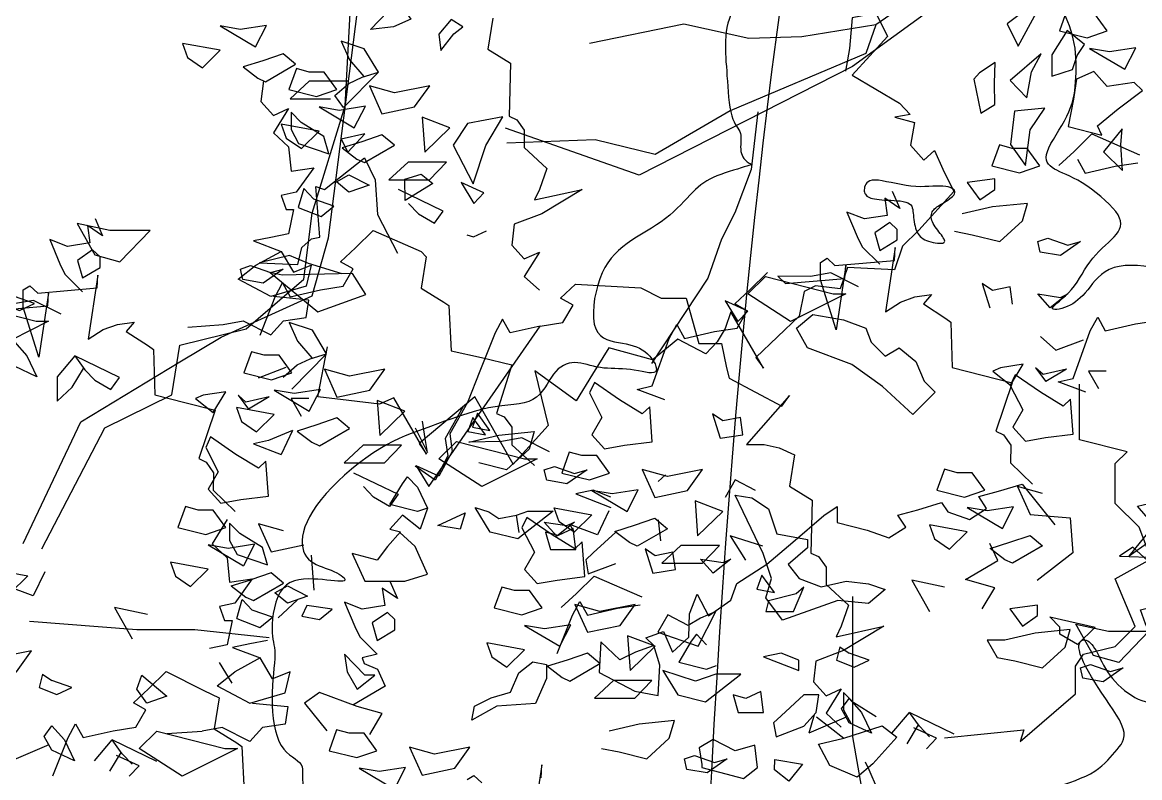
# Model space of a CAD drawing. Header units: metres. Extents: x 10 to 239, y 2 to 253.
# Drawn here: x 23.97 to 29.38, y 111.18 to 114.84 of the extents above; entities that cross this region are included whole.
import ezdxf

# ---------------------------------------------------------------- set-up
doc = ezdxf.new("R2010")
doc.units = ezdxf.units.M
doc.header["$MEASUREMENT"] = 0
doc.layers.add('1', color=7, linetype='Continuous')
doc.layers.add('cot200', color=9, linetype='Continuous')
doc.layers.add('bloques ARBOLES', color=7, linetype='Continuous', true_color=0xb8d897)

# ---------------------------------------------------------------- blocks, each defined once
blk = doc.blocks.new('ARB5')
for points in [[(672, -3702), (710, -3685), (744, -3668), (776, -3650), (806, -3631), (835, -3610), (862, -3588), (890, -3563), (918, -3536), (947, -3507), (977, -3475), (1008, -3441), (1041, -3407), (1076, -3372), (1114, -3336), (1154, -3301), (1197, -3267), (1242, -3234), (1290, -3202), (1340, -3170), (1391, -3139), (1442, -3108), (1492, -3077), (1541, -3045), (1588, -3012), (1633, -2977), (1675, -2941), (1714, -2902), (1751, -2861), (1784, -2815), (1815, -2766), (1842, -2712), (1867, -2653), (1888, -2588), (1906, -2520), (1920, -2450), (1929, -2380), (1933, -2312), (1931, -2249), (1924, -2191), (1909, -2142), (1888, -2103), (1861, -2072), (1829, -2049), (1794, -2032), (1755, -2019), (1716, -2010), (1675, -2003), (1636, -1996), (1598, -1988), (1561, -1980), (1527, -1969), (1494, -1958), (1463, -1944), (1434, -1928), (1406, -1909), (1381, -1887), (1357, -1863), (1336, -1837), (1318, -1810), (1303, -1783), (1294, -1758), (1290, -1735), (1292, -1717), (1300, -1703), (1316, -1695), (1339, -1693), (1367, -1694), (1400, -1699), (1436, -1706), (1474, -1713), (1515, -1720), (1555, -1727), (1596, -1731), (1636, -1734), (1675, -1735), (1714, -1736), (1752, -1737), (1790, -1739), (1826, -1741), (1862, -1746), (1897, -1752), (1931, -1760), (1965, -1768), (1997, -1777), (2029, -1785), (2061, -1791), (2092, -1796), (2122, -1798), (2152, -1796), (2181, -1790), (2210, -1781), (2238, -1769), (2265, -1752), (2291, -1732), (2315, -1708), (2339, -1679), (2362, -1648), (2384, -1613), (2406, -1577), (2429, -1541), (2455, -1506), (2483, -1473), (2515, -1444), (2551, -1420), (2593, -1401), (2640, -1388), (2691, -1378), (2746, -1370), (2806, -1363), (2869, -1356), (2935, -1347), (3005, -1335), (3077, -1318), (3151, -1298), (3226, -1276), (3302, -1251), (3377, -1224), (3452, -1198), (3524, -1171), (3595, -1146), (3662, -1121), (3728, -1098), (3792, -1075), (3855, -1050), (3917, -1023), (3981, -993), (4047, -958), (4114, -919), (4185, -873), (4257, -823), (4330, -768), (4402, -709), (4473, -648), (4540, -586), (4604, -523), (4662, -461), (4713, -399), (4759, -339), (4797, -281), (4830, -225), (4857, -172), (4878, -120), (4893, -72), (4903, -26), (4907, 17), (4907, 56), (4901, 93), (4892, 126), (4879, 157), (4861, 184), (4841, 208), (4818, 229), (4792, 247), (4763, 263), (4734, 276), (4703, 288), (4672, 299), (4641, 310), (4611, 321), (4582, 333), (4554, 346), (4529, 360), (4508, 374), (4491, 387), (4478, 400), (4471, 412), (4471, 421), (4478, 428), (4492, 432), (4514, 433), (4542, 432), (4575, 429), (4613, 426), (4655, 422), (4700, 417), (4747, 413), (4795, 411), (4844, 410), (4892, 412), (4940, 418), (4985, 429), (5028, 446), (5066, 471), (5101, 503), (5130, 545), (5154, 593), (5174, 647), (5189, 704), (5201, 762), (5208, 818), (5213, 871), (5214, 919), (5213, 960), (5210, 995), (5205, 1026), (5200, 1054), (5195, 1082), (5190, 1111), (5187, 1143), (5186, 1179), (5187, 1221), (5190, 1268), (5195, 1321), (5200, 1377), (5205, 1437), (5210, 1500), (5213, 1566), (5214, 1632), (5213, 1700), (5209, 1767), (5202, 1834), (5192, 1898), (5179, 1958), (5162, 2014), (5143, 2065), (5120, 2110), (5093, 2147), (5065, 2178), (5035, 2204), (5006, 2226), (4978, 2246), (4953, 2264), (4932, 2283), (4917, 2303), (4907, 2326), (4903, 2352), (4902, 2381), (4902, 2414), (4902, 2452), (4900, 2495), (4895, 2543), (4884, 2596), (4866, 2656), (4843, 2720), (4814, 2786), (4781, 2854), (4745, 2920), (4707, 2984), (4668, 3044), (4629, 3097), (4590, 3143), (4553, 3182), (4516, 3214), (4481, 3242), (4446, 3266), (4413, 3287), (4381, 3306), (4350, 3324), (4321, 3341), (4292, 3359), (4265, 3376), (4238, 3393), (4212, 3409), (4186, 3424), (4159, 3438), (4133, 3451), (4106, 3463), (4079, 3474), (4051, 3485), (4023, 3496), (3995, 3507), (3966, 3520), (3936, 3534), (3906, 3551), (3876, 3569), (3846, 3590), (3815, 3610), (3784, 3630), (3754, 3647), (3724, 3661), (3694, 3670), (3666, 3673), (3638, 3670), (3611, 3660), (3585, 3644), (3561, 3622), (3539, 3595), (3518, 3564), (3499, 3528), (3482, 3489), (3467, 3447), (3454, 3402), (3442, 3356), (3432, 3308), (3423, 3259), (3414, 3211), (3405, 3163), (3397, 3116), (3387, 3071), (3378, 3028), (3368, 2988), (3357, 2951), (3346, 2917), (3333, 2887), (3321, 2862), (3307, 2842), (3292, 2827), (3277, 2817), (3263, 2813), (3248, 2813), (3235, 2820), (3224, 2831), (3215, 2848), (3208, 2870), (3204, 2898), (3203, 2929), (3204, 2965), (3208, 3003), (3213, 3043), (3220, 3085), (3227, 3127), (3236, 3168), (3245, 3208), (3254, 3247), (3263, 3286), (3271, 3324), (3279, 3362), (3285, 3400), (3290, 3440), (3293, 3480), (3293, 3521), (3292, 3563), (3288, 3604), (3281, 3645), (3273, 3684), (3262, 3720), (3248, 3753), (3231, 3782), (3212, 3806), (3191, 3826), (3168, 3842), (3143, 3855), (3118, 3866), (3091, 3874), (3064, 3880), (3038, 3886), (3011, 3891), (2986, 3896), (2961, 3901), (2936, 3906), (2913, 3912), (2890, 3918), (2869, 3925), (2849, 3933), (2830, 3943), (2812, 3953), (2794, 3963), (2776, 3974), (2758, 3984), (2738, 3992), (2717, 3999), (2693, 4004), (2667, 4006), (2639, 4006), (2609, 4003), (2579, 3998), (2548, 3991), (2517, 3981), (2486, 3970), (2457, 3957), (2430, 3942), (2404, 3926), (2379, 3909), (2354, 3892), (2331, 3875), (2307, 3860), (2283, 3846), (2259, 3834), (2234, 3825), (2208, 3818), (2181, 3813), (2153, 3809), (2125, 3807), (2096, 3806), (2067, 3806), (2037, 3806), (2007, 3806), (1976, 3805), (1945, 3804), (1914, 3802), (1883, 3799), (1852, 3794), (1822, 3787), (1791, 3777), (1762, 3765), (1732, 3751), (1703, 3736), (1675, 3719), (1646, 3701), (1619, 3684), (1592, 3666), (1565, 3650), (1538, 3634), (1512, 3620), (1486, 3607), (1460, 3594), (1433, 3582), (1405, 3570), (1377, 3558), (1348, 3546), (1317, 3533), (1285, 3520), (1252, 3507), (1219, 3493), (1185, 3478), (1151, 3463), (1117, 3448), (1083, 3432), (1050, 3416), (1017, 3400), (986, 3383), (955, 3367), (926, 3351), (899, 3335), (874, 3319), (852, 3305), (832, 3291), (814, 3280), (796, 3271), (779, 3266), (762, 3266), (742, 3272), (721, 3284), (696, 3305), (668, 3334), (636, 3370), (601, 3412), (565, 3457), (527, 3505), (489, 3553), (451, 3601), (413, 3645), (376, 3685), (341, 3722), (307, 3755), (274, 3785), (241, 3813), (210, 3838), (179, 3863), (148, 3886), (119, 3909), (89, 3930), (60, 3951), (31, 3969), (2, 3985), (-26, 3998), (-55, 4008), (-83, 4014), (-111, 4015), (-139, 4012), (-166, 4005), (-191, 3994), (-214, 3979), (-235, 3961), (-253, 3939), (-267, 3914), (-278, 3886), (-285, 3856), (-290, 3824), (-293, 3790), (-295, 3757), (-298, 3723), (-300, 3690), (-305, 3659), (-311, 3630), (-319, 3604), (-329, 3581), (-341, 3561), (-353, 3545), (-367, 3534), (-380, 3528), (-394, 3527), (-409, 3531), (-422, 3541), (-435, 3556), (-447, 3575), (-457, 3597), (-466, 3623), (-471, 3652), (-475, 3683), (-475, 3715), (-473, 3750), (-468, 3784), (-462, 3820), (-455, 3855), (-448, 3890), (-440, 3924), (-432, 3957), (-426, 3988), (-420, 4017), (-417, 4044), (-415, 4068), (-416, 4091), (-420, 4110), (-426, 4127), (-437, 4141), (-451, 4152), (-469, 4160), (-490, 4166), (-514, 4171), (-541, 4174), (-569, 4176), (-599, 4177), (-631, 4179), (-663, 4181), (-696, 4183), (-731, 4185), (-768, 4187), (-807, 4187), (-848, 4187), (-891, 4186), (-937, 4184), (-987, 4179), (-1039, 4173), (-1093, 4165), (-1149, 4155), (-1207, 4143), (-1266, 4128), (-1326, 4112), (-1386, 4094), (-1446, 4073), (-1506, 4051), (-1564, 4027), (-1621, 4002), (-1675, 3976), (-1727, 3949), (-1776, 3922), (-1820, 3895), (-1860, 3869), (-1896, 3843), (-1927, 3817), (-1952, 3790), (-1972, 3763), (-1986, 3736), (-1993, 3708), (-1995, 3678), (-1990, 3647), (-1980, 3616), (-1966, 3583), (-1949, 3551), (-1932, 3519), (-1915, 3487), (-1899, 3457), (-1886, 3428), (-1878, 3400), (-1874, 3376), (-1873, 3354), (-1877, 3337), (-1884, 3324), (-1894, 3317), (-1908, 3317), (-1924, 3324), (-1943, 3338), (-1964, 3358), (-1987, 3383), (-2012, 3409), (-2038, 3435), (-2064, 3459), (-2091, 3480), (-2118, 3494), (-2144, 3501), (-2170, 3500), (-2197, 3493), (-2223, 3479), (-2251, 3460), (-2279, 3436), (-2309, 3408), (-2340, 3376), (-2372, 3341), (-2406, 3303), (-2439, 3263), (-2472, 3222), (-2504, 3179), (-2533, 3136), (-2559, 3093), (-2580, 3050), (-2597, 3008), (-2610, 2967), (-2620, 2927), (-2626, 2888), (-2631, 2852), (-2633, 2817), (-2635, 2783), (-2637, 2752), (-2639, 2723), (-2643, 2696), (-2649, 2671), (-2658, 2647), (-2671, 2625), (-2689, 2603), (-2714, 2583), (-2746, 2563), (-2785, 2544), (-2830, 2525), (-2880, 2505), (-2933, 2486), (-2988, 2465), (-3042, 2444), (-3094, 2422), (-3142, 2398), (-3186, 2372), (-3224, 2345), (-3259, 2317), (-3290, 2288), (-3319, 2260), (-3345, 2231), (-3369, 2203), (-3392, 2176), (-3415, 2150), (-3436, 2124), (-3455, 2098), (-3470, 2072), (-3481, 2043), (-3487, 2012), (-3486, 1978), (-3477, 1939), (-3461, 1896), (-3438, 1849), (-3408, 1799), (-3375, 1745), (-3338, 1690), (-3299, 1633), (-3260, 1576), (-3222, 1519), (-3186, 1463), (-3153, 1408), (-3123, 1355), (-3096, 1305), (-3072, 1258), (-3053, 1215), (-3039, 1176), (-3029, 1141), (-3024, 1112), (-3024, 1088), (-3029, 1068), (-3036, 1053), (-3046, 1042), (-3058, 1035), (-3071, 1032), (-3085, 1032), (-3100, 1036), (-3114, 1042), (-3128, 1051), (-3142, 1064), (-3156, 1079), (-3170, 1097), (-3185, 1118), (-3199, 1141), (-3213, 1167), (-3228, 1195), (-3243, 1226), (-3259, 1257), (-3277, 1290), (-3296, 1324), (-3317, 1358), (-3340, 1391), (-3366, 1425), (-3395, 1457), (-3425, 1489), (-3457, 1519), (-3491, 1547), (-3525, 1573), (-3560, 1597), (-3595, 1618), (-3631, 1636), (-3666, 1650), (-3701, 1661), (-3736, 1667), (-3770, 1668), (-3804, 1663), (-3837, 1653), (-3869, 1637), (-3901, 1614), (-3931, 1586), (-3960, 1553), (-3987, 1517), (-4013, 1477), (-4036, 1436), (-4058, 1395), (-4077, 1354), (-4093, 1314), (-4108, 1274), (-4122, 1236), (-4135, 1198), (-4150, 1160), (-4165, 1121), (-4183, 1082), (-4204, 1042), (-4229, 1000), (-4257, 958), (-4287, 914), (-4317, 868), (-4347, 821), (-4376, 773), (-4403, 724), (-4426, 673), (-4445, 621), (-4461, 568), (-4474, 513), (-4485, 457), (-4494, 400), (-4504, 341), (-4514, 281), (-4525, 220), (-4539, 157), (-4554, 94), (-4570, 30), (-4587, -33), (-4604, -95), (-4620, -156), (-4635, -215), (-4648, -272), (-4659, -325), (-4668, -376), (-4675, -424), (-4679, -470), (-4681, -514), (-4681, -557), (-4678, -599), (-4672, -640), (-4664, -681), (-4653, -721), (-4642, -761), (-4630, -802), (-4619, -843), (-4609, -885), (-4601, -927), (-4596, -971), (-4594, -1016), (-4595, -1062), (-4596, -1111), (-4597, -1161), (-4596, -1213), (-4593, -1268), (-4585, -1326), (-4573, -1387), (-4554, -1450), (-4529, -1515), (-4502, -1582), (-4472, -1649), (-4441, -1715), (-4411, -1779), (-4384, -1840), (-4360, -1897), (-4341, -1949), (-4327, -1998), (-4316, -2042), (-4308, -2084), (-4301, -2123), (-4294, -2161), (-4288, -2197), (-4280, -2232), (-4270, -2268), (-4258, -2303), (-4244, -2338), (-4228, -2373), (-4210, -2408), (-4191, -2443), (-4170, -2477), (-4148, -2511), (-4124, -2544), (-4098, -2577), (-4070, -2608), (-4039, -2639), (-4003, -2667), (-3964, -2693), (-3919, -2717), (-3869, -2738), (-3813, -2756), (-3753, -2770), (-3689, -2781), (-3624, -2787), (-3560, -2789), (-3497, -2787), (-3437, -2779), (-3383, -2766), (-3335, -2747), (-3292, -2724), (-3255, -2697), (-3222, -2667), (-3192, -2635), (-3164, -2603), (-3139, -2570), (-3114, -2539), (-3089, -2510), (-3064, -2483), (-3039, -2459), (-3013, -2437), (-2988, -2416), (-2961, -2398), (-2934, -2383), (-2906, -2369), (-2878, -2358), (-2849, -2349), (-2823, -2343), (-2799, -2339), (-2779, -2338), (-2764, -2341), (-2756, -2346), (-2755, -2355), (-2763, -2367), (-2778, -2383), (-2799, -2402), (-2825, -2425), (-2855, -2450), (-2886, -2479), (-2918, -2510), (-2949, -2544), (-2978, -2581), (-3005, -2619), (-3031, -2660), (-3057, -2701), (-3083, -2742), (-3109, -2783), (-3137, -2822), (-3166, -2861), (-3197, -2897), (-3229, -2931), (-3262, -2963), (-3295, -2994), (-3327, -3024), (-3356, -3052), (-3383, -3079), (-3407, -3106), (-3425, -3133), (-3440, -3159), (-3449, -3186), (-3452, -3213), (-3449, -3242), (-3440, -3272), (-3425, -3304), (-3402, -3338), (-3372, -3374), (-3335, -3413), (-3294, -3452), (-3249, -3491), (-3201, -3530), (-3153, -3566), (-3104, -3600), (-3057, -3631), (-3012, -3657), (-2970, -3679), (-2931, -3699), (-2894, -3716), (-2860, -3731), (-2829, -3745), (-2800, -3759), (-2774, -3772), (-2751, -3787), (-2730, -3803), (-2714, -3821), (-2701, -3841), (-2694, -3864), (-2691, -3889), (-2694, -3919), (-2703, -3952), (-2719, -3989), (-2739, -4031), (-2764, -4075), (-2792, -4121), (-2820, -4168), (-2849, -4216), (-2877, -4264), (-2901, -4311), (-2922, -4356), (-2940, -4400), (-2954, -4443), (-2966, -4486), (-2975, -4528), (-2982, -4571), (-2987, -4615), (-2991, -4661), (-2994, -4707), (-2996, -4756), (-2997, -4805), (-2996, -4855), (-2994, -4905), (-2990, -4955), (-2985, -5004), (-2977, -5053), (-2967, -5100), (-2955, -5146), (-2942, -5190), (-2927, -5233), (-2911, -5275), (-2894, -5316), (-2877, -5355), (-2859, -5393), (-2841, -5429), (-2824, -5465), (-2806, -5499), (-2789, -5533), (-2773, -5567), (-2757, -5600), (-2741, -5633), (-2727, -5667), (-2713, -5701), (-2699, -5734), (-2686, -5768), (-2672, -5800), (-2657, -5830), (-2640, -5859), (-2621, -5885), (-2599, -5908), (-2575, -5927), (-2547, -5943), (-2517, -5954), (-2484, -5960), (-2449, -5962), (-2411, -5958), (-2372, -5948), (-2330, -5931), (-2287, -5909), (-2243, -5882), (-2200, -5852), (-2158, -5821), (-2120, -5791), (-2085, -5765), (-2056, -5743), (-2033, -5728), (-2017, -5722), (-2008, -5723), (-2005, -5732), (-2008, -5745), (-2017, -5764), (-2029, -5786), (-2046, -5811), (-2066, -5837), (-2088, -5864), (-2113, -5891), (-2139, -5918), (-2166, -5945), (-2194, -5972), (-2221, -5998), (-2248, -6024), (-2273, -6050), (-2297, -6074), (-2318, -6098), (-2336, -6121), (-2350, -6143), (-2358, -6166), (-2360, -6188), (-2356, -6211), (-2344, -6234), (-2324, -6257), (-2297, -6281), (-2263, -6305), (-2223, -6329), (-2178, -6354), (-2129, -6380), (-2077, -6406), (-2023, -6432), (-1968, -6459), (-1911, -6486), (-1855, -6512), (-1798, -6537), (-1741, -6560), (-1686, -6582), (-1632, -6601), (-1579, -6616), (-1529, -6629), (-1481, -6638), (-1434, -6645), (-1388, -6648), (-1344, -6650), (-1299, -6650), (-1255, -6648), (-1211, -6645), (-1167, -6641), (-1121, -6636), (-1074, -6630), (-1026, -6623), (-975, -6615), (-922, -6606), (-865, -6595), (-805, -6583), (-741, -6570), (-675, -6556), (-608, -6541), (-540, -6524), (-474, -6507), (-412, -6489), (-353, -6470), (-300, -6451), (-254, -6431), (-213, -6411), (-178, -6391), (-145, -6371), (-115, -6350), (-86, -6330), (-57, -6310), (-26, -6290), (7, -6271), (42, -6252), (78, -6232), (115, -6211), (152, -6188), (189, -6164), (224, -6136), (257, -6106), (288, -6073), (315, -6036), (340, -5998), (362, -5958), (381, -5917), (396, -5877), (409, -5837), (418, -5799), (423, -5763), (425, -5729), (423, -5698), (419, -5668), (411, -5641), (400, -5616), (387, -5593), (370, -5572), (352, -5554), (332, -5538), (312, -5523), (294, -5511), (280, -5500), (270, -5491), (267, -5484), (271, -5478), (284, -5473), (305, -5469), (332, -5464), (362, -5457), (395, -5448), (428, -5436), (460, -5419), (488, -5398), (513, -5370), (532, -5337), (548, -5299), (560, -5259), (570, -5216), (576, -5171), (580, -5126), (583, -5081), (584, -5037), (584, -4994), (583, -4952), (581, -4909), (579, -4865), (575, -4819), (572, -4772), (569, -4722), (565, -4669), (561, -4615), (557, -4559), (552, -4505), (546, -4452), (539, -4402), (531, -4356), (521, -4316), (510, -4282), (497, -4253), (484, -4229), (471, -4208), (459, -4190), (448, -4172), (438, -4155), (432, -4136), (428, -4116), (426, -4093), (426, -4070), (428, -4046), (429, -4021), (430, -3997), (429, -3974), (427, -3952), (422, -3932), (415, -3913), (406, -3896), (396, -3881), (385, -3868), (374, -3856), (362, -3846), (351, -3839), (341, -3832), (333, -3827), (327, -3823), (325, -3820), (327, -3816), (334, -3812), (346, -3807), (366, -3801), (392, -3793), (425, -3783), (462, -3772), (503, -3760), (546, -3747), (589, -3732), (632, -3717)], [(824, 2332), (399, 2445), (257, 2332), (285, 2105), (484, 2162), (710, 2048), (852, 2133), (824, 2303)], [(2410, 1425), (2523, 1680), (2920, 1708), (3175, 1850), (3146, 1708), (2976, 1623), (2778, 1566), (2693, 1368), (2551, 1254), (2410, 1283)], [(-564, 631), (2, 829), (172, 602), (115, 404), (200, 149), (484, -446), (314, -418), (144, -305), (59, -50), (-253, 7), (-253, 92), (-55, 262), (-168, 404), (-394, 489), (-649, 432), (-876, 461), (-1046, 517), (-876, 659)], [(-3907, -248), (-3822, 7), (-3737, 36), (-3539, 177), (-3652, 36), (-3794, -135), (-3624, -333), (-3737, -361)], [(-1556, -1495), (-1329, -1268), (-1018, -1552), (-706, -1779), (-253, -1949), (-140, -2147), (-309, -2289), (-621, -2232), (-848, -2147), (-904, -2005), (-1046, -1864), (-1188, -1949), (-1358, -1807), (-1443, -1609)], [(-1310, -3598), (-1260, -3604), (-1209, -3613), (-1158, -3623), (-1109, -3634), (-1061, -3643), (-1017, -3651), (-977, -3657), (-942, -3659), (-913, -3657), (-890, -3651), (-872, -3642), (-858, -3631), (-848, -3617), (-841, -3603), (-836, -3588), (-834, -3574), (-832, -3560), (-833, -3547), (-835, -3535), (-838, -3524), (-844, -3514), (-851, -3505), (-860, -3496), (-871, -3489), (-885, -3482), (-901, -3476), (-918, -3471), (-939, -3467), (-961, -3463), (-985, -3460), (-1012, -3458), (-1041, -3456), (-1072, -3454), (-1105, -3453), (-1138, -3451), (-1170, -3449), (-1201, -3446), (-1230, -3441), (-1256, -3435), (-1277, -3427), (-1294, -3418), (-1307, -3406), (-1317, -3392), (-1323, -3376), (-1328, -3359), (-1330, -3340), (-1332, -3321), (-1334, -3300), (-1336, -3278), (-1339, -3256), (-1342, -3234), (-1346, -3211), (-1351, -3189), (-1357, -3168), (-1364, -3148), (-1372, -3130), (-1381, -3113), (-1392, -3098), (-1405, -3084), (-1418, -3072), (-1434, -3061), (-1451, -3051), (-1469, -3043), (-1490, -3035), (-1512, -3029), (-1535, -3023), (-1558, -3019), (-1580, -3016), (-1601, -3014), (-1619, -3015), (-1634, -3017), (-1646, -3021), (-1652, -3028), (-1654, -3036), (-1653, -3046), (-1648, -3058), (-1640, -3071), (-1631, -3085), (-1620, -3100), (-1608, -3116), (-1595, -3132), (-1583, -3148), (-1570, -3165), (-1558, -3182), (-1547, -3199), (-1537, -3215), (-1529, -3232), (-1523, -3248), (-1519, -3264), (-1516, -3279), (-1516, -3294), (-1518, -3308), (-1522, -3321), (-1527, -3334), (-1534, -3346), (-1542, -3357), (-1551, -3367), (-1562, -3376), (-1574, -3386), (-1587, -3394), (-1601, -3403), (-1617, -3412), (-1633, -3422), (-1650, -3432), (-1668, -3443), (-1687, -3455), (-1704, -3467), (-1721, -3480), (-1735, -3493), (-1747, -3506), (-1755, -3519), (-1759, -3531), (-1758, -3544), (-1753, -3555), (-1743, -3566), (-1729, -3575), (-1711, -3583), (-1690, -3590), (-1665, -3595), (-1636, -3598), (-1604, -3598), (-1570, -3598), (-1533, -3596), (-1493, -3594), (-1450, -3593), (-1406, -3592), (-1359, -3594)]]:
    blk.add_lwpolyline(points, close=True)
blk = doc.blocks.new('ARBOL22')
for points in [[(-0.1967, 2.2503), (-0.1308, 2.2338), (-0.0828, 2.2503), (-0.1128, 2.2918), (-0.1487, 2.2918), (-0.1787, 2.3)], [(-0.0147, 2.2102), (-0.0769, 2.2007), (-0.1248, 2.2089), (-0.041, 2.1592)], [(-0.1668, 2.1096), (-0.1248, 2.1509), (-0.2146, 2.1676), (-0.2028, 2.1343)], [(-0.017, 2.0763), (-0.0351, 2.0847), (-0.0702, 2.1116), (-0.0231, 2.1261), (0.0249, 2.1427), (0.0549, 2.1178)], [(-0.6257, 2.0149), (-0.5839, 2.0067), (-0.6139, 2.0482)], [(0.0068, 1.9268), (0.0427, 1.9517), (0.0427, 1.9765), (-0.0231, 1.9683)], [(0.072, 1.9491), (0.1797, 1.9244), (0.1379, 1.8829), (0.0959, 1.9078), (0.0959, 1.9244)], [(0.1206, 1.9186), (0.0368, 1.9103), (-0.035, 1.8937), (-0.077, 1.8937), (-0.0531, 1.8523), (-0.0111, 1.8439), (0.0548, 1.8275), (0.1086, 1.877)], [(0.1447, 1.8275), (0.1686, 1.8357), (0.2165, 1.8191), (0.2465, 1.8275), (0.1986, 1.7944), (0.1506, 1.8026)], [(-0.7739, 1.6192), (-0.726, 1.6026), (-0.696, 1.611), (-0.744, 1.5779), (-0.7919, 1.5861), (-0.7978, 1.611)], [(0.7205, 1.4603), (0.8043, 1.4105), (0.8307, 1.4616), (0.7684, 1.452)], [(0.6785, 1.3609), (0.7205, 1.4023), (0.6307, 1.4189), (0.6426, 1.3856)], [(0.8103, 1.3361), (0.8284, 1.3277), (0.9002, 1.3692), (0.8702, 1.394), (0.8223, 1.3774), (0.7752, 1.3629)], [(0.9679, 1.3506), (0.932, 1.3506), (0.902, 1.3588), (0.8841, 1.3091), (0.95, 1.2926), (0.9979, 1.3091)], [(1.2194, 1.3175), (1.1356, 1.3009), (1.0757, 1.3175), (1.1056, 1.2511), (1.1835, 1.2677)], [(0.9793, 1.156), (0.9672, 1.1975), (0.9134, 1.2306), (0.8893, 1.2555), (0.8893, 1.214), (0.9073, 1.1808)], [(1.0661, 1.2691), (1.0038, 1.2595), (0.9559, 1.2677), (1.0397, 1.218)], [(0.9139, 1.1684), (0.9559, 1.2098), (0.8661, 1.2264), (0.878, 1.1931)], [(1.2674, 1.218), (1.2015, 1.2429), (1.2074, 1.16)], [(1.0638, 1.1352), (1.1356, 1.1767), (1.1056, 1.2015), (1.0577, 1.1849), (1.0106, 1.1704), (1.0457, 1.1436)], [(1.1681, 1.1366), (1.1224, 1.0945), (1.2189, 1.0945), (1.2595, 1.1366)], [(1.0272, 1.1064), (1.0751, 1.0815), (1.0272, 1.0649), (0.9972, 1.0898)], [(0.9432, 1.0484), (0.9193, 1.0733), (0.9064, 1.0287), (0.9613, 1.0069), (0.9911, 1.0318)], [(0.4222, 0.9158), (0.482, 0.8994), (0.554, 0.9738), (0.4581, 0.9738), (0.3802, 0.9904)], [(0.4166, 0.9275), (0.3807, 0.9026), (0.3926, 0.8611), (0.4346, 0.886), (0.4346, 0.9109)], [(0.7927, 0.8901), (0.8407, 0.8734), (0.8706, 0.8818), (0.8227, 0.8487), (0.7748, 0.857), (0.7689, 0.8818)], [(0.2005, 0.7999), (0.2425, 0.7834), (0.2784, 0.7999), (0.2305, 0.8165), (0.2082, 0.8318)], [(0.2822, 0.7578), (0.312, 0.7578), (0.1802, 0.6916), (0.0785, 0.7578), (0.1205, 0.7991)], [(1.4826, 0.7465), (1.4107, 0.7299), (1.3928, 0.763), (1.3748, 0.7299), (1.3389, 0.6388), (1.309, 0.5642), (1.267, 0.4897), (1.2731, 0.4482), (1.2413, 0.3894), (1.1874, 0.4141), (1.2174, 0.3645)], [(0.7771, 0.6353), (0.843, 0.6188), (0.8909, 0.6353), (0.8609, 0.6768), (0.825, 0.6768), (0.795, 0.685)], [(0.9986, 0.5773), (1.0765, 0.594), (1.1124, 0.6437), (1.0286, 0.6271), (0.9686, 0.6437)], [(0.9327, 0.5442), (0.9591, 0.5953), (0.8968, 0.5857), (0.8489, 0.594)], [(1.1004, 0.4862), (1.1604, 0.5442), (1.0945, 0.5691)], [(0.8069, 0.4946), (0.8489, 0.536), (0.7591, 0.5526), (0.771, 0.5193)], [(1.3328, 0.5395), (1.321, 0.5062), (1.3628, 0.498)], [(0.9387, 0.4698), (0.9568, 0.4614), (1.0286, 0.5029), (0.9986, 0.5277), (0.9507, 0.5111), (0.9036, 0.4966)], [(1.3221, 0.5288), (1.3103, 0.4955), (1.3521, 0.4873)], [(1.1119, 0.4207), (1.1525, 0.4628), (1.061, 0.4628), (1.0154, 0.4207)], [(1.3431, 0.3645), (1.2413, 0.4307), (1.2833, 0.4721), (1.445, 0.4307), (1.4748, 0.4307)], [(1.4981, 0.3794), (1.4922, 0.4043), (1.5161, 0.4125), (1.564, 0.3959), (1.594, 0.4043), (1.5461, 0.3712)], [(1.3034, 0.302), (1.2922, 0.2636), (1.2383, 0.272)], [(1.522, 0.2468), (1.4922, 0.2799), (1.5461, 0.2717), (1.564, 0.2799)], [(1.495, 0.2564), (1.5071, 0.215), (1.567, 0.215), (1.5609, 0.2648), (1.525, 0.2482)], [(0.9568, 0.0483), (0.9868, 0.0732), (0.9268, 0.0814), (0.9148, 0.0565)], [(1.1365, 0.0483), (1.1186, 0.0649), (1.0827, 0.0401), (1.0945, -0.0014), (1.1365, 0.0234)], [(0.1579, -0.0925), (0.2358, -0.0759), (0.2717, -0.0262), (0.1878, -0.0428), (0.1279, -0.0262)], [(1.0647, -0.0843), (1.0168, -0.0345), (1.0227, -0.0759), (1.0466, -0.1174), (1.0886, -0.0843)], [(2.1446, -0.2479), (2.2052, -0.2339), (2.2963, -0.2048), (2.3311, -0.2313), (2.2744, -0.295), (2.237, -0.3265), (2.1723, -0.2987)], [(0.9976, -0.2141), (0.9796, -0.2638), (1.0455, -0.2803), (1.0934, -0.2638), (1.0635, -0.2223), (1.0276, -0.2223)], [(1.315, -0.2554), (1.2311, -0.2721), (1.1712, -0.2554), (1.2012, -0.3218), (1.2791, -0.3052)], [(2.041, -0.2846), (2.1065, -0.2958), (2.0747, -0.3359), (2.0399, -0.3095)], [(-1.7393, -0.3456), (-1.6986, -0.3025), (-1.6615, -0.296), (-1.6436, -0.3209), (-1.6846, -0.3388)], [(-0.2239, -0.3315), (-0.1981, -0.3845), (-0.1538, -0.3047), (-0.1891, -0.3053)], [(-0.0818, -0.2991), (-0.0997, -0.3488), (-0.0338, -0.3653), (0.0141, -0.3488), (-0.0159, -0.3073), (-0.0518, -0.3073)], [(1.1353, -0.3549), (1.1616, -0.3039), (1.0994, -0.3134), (1.0514, -0.3052)], [(-1.5477, -0.3215), (-1.5767, -0.3561), (-1.5725, -0.3954), (-1.5415, -0.3552), (-1.5199, -0.339)], [(-0.1174, -0.4559), (-0.0685, -0.4407), (-0.057, -0.4067), (-0.0397, -0.3809), (-0.0811, -0.348), (-0.1177, -0.4052)], [(0.0823, -0.3888), (0.02, -0.3984), (-0.0279, -0.3902), (0.0559, -0.4399)], [(-0.2529, -0.4238), (-0.2895, -0.4485), (-0.3032, -0.463), (-0.2867, -0.5443), (-0.2536, -0.5238), (-0.2541, -0.473)], [(-0.1662, -0.4457), (-0.1432, -0.4029), (-0.217, -0.4666), (-0.177, -0.5078)], [(0.0984, -0.4903), (0.0786, -0.4712), (0.0141, -0.481), (-0.0175, -0.4452), (-0.0586, -0.463), (-0.0659, -0.5111), (-0.0791, -0.5762), (0.0014, -0.5968), (-0.0086, -0.5745), (0.0399, -0.534)], [(-1.5431, -0.62), (-1.4954, -0.712), (-1.4649, -0.6211), (-1.4243, -0.5526), (-1.5084, -0.5686)], [(-0.2157, -0.6187), (-0.18, -0.6686), (-0.169, -0.5838), (-0.1342, -0.5323), (-0.2066, -0.5396)], [(0.0509, -0.6803), (0.0466, -0.6184), (0.0501, -0.5817), (0.0055, -0.6362)], [(-1.7935, -0.637), (-1.7529, -0.5938), (-1.8094, -0.6065)], [(-0.2602, -0.6697), (-0.1943, -0.6861), (-0.1464, -0.6697), (-0.1764, -0.6282), (-0.2123, -0.6282), (-0.2423, -0.6199)], [(-1.5913, -0.7114), (-1.6575, -0.7522), (-1.6579, -0.7015), (-1.6189, -0.6894)], [(-0.2532, -0.7008), (-0.3191, -0.7091), (-0.2891, -0.7506), (-0.2532, -0.7257)], [(-0.5035, -0.8042), (-0.5394, -0.8291), (-0.5275, -0.8706), (-0.4855, -0.8457), (-0.4855, -0.8208)], [(-0.1274, -0.8417), (-0.0794, -0.8583), (-0.0495, -0.8499), (-0.0974, -0.883), (-0.1453, -0.8748), (-0.1513, -0.8499)], [(-1.9786, -0.9229), (-1.8651, -1.0171), (-1.7511, -0.9755), (-1.7827, -0.9257), (-1.9496, -0.9296)], [(-0.6379, -0.9739), (-0.6081, -0.9739), (-0.7399, -1.0401), (-0.8417, -0.9739), (-0.7997, -0.9326)], [(-0.8417, -1.0153), (-0.8955, -0.9906), (-0.8655, -1.0401)], [(-0.1868, -1.2497), (-0.2107, -1.291), (-0.1807, -1.3243), (-0.1328, -1.3159), (-0.0669, -1.3076), (-0.073, -1.2248), (-0.091, -1.2414), (-0.1448, -1.2083), (-0.2048, -1.1668), (-0.2166, -1.1917)], [(-1.1888, -1.2678), (-1.2126, -1.3091), (-1.1827, -1.3424), (-1.1347, -1.334), (-1.0689, -1.3257), (-1.0749, -1.2429), (-1.0929, -1.2595), (-1.1468, -1.2264), (-1.2067, -1.1849), (-1.2186, -1.2098)], [(-0.8592, -1.2678), (-0.9012, -1.276), (-0.9252, -1.2595), (-0.9071, -1.3175), (-0.8532, -1.3091)], [(-1.2665, -1.3506), (-1.2845, -1.4004), (-1.2186, -1.4168), (-1.1706, -1.4004), (-1.2006, -1.3588), (-1.2365, -1.3588)], [(-0.985, -1.4417), (-0.9491, -1.392), (-1.0329, -1.4086), (-1.0929, -1.392), (-1.0629, -1.4583)], [(-1.1025, -1.4404), (-1.1647, -1.4499), (-1.2126, -1.4417), (-1.1288, -1.4914)], [(-0.9611, -1.5494), (-0.9012, -1.4914), (-0.9671, -1.4666)], [(-1.3791, -1.5306), (-1.3493, -1.5886), (-1.3731, -1.63), (-1.3432, -1.6632), (-1.2952, -1.6548), (-1.2294, -1.6466), (-1.2355, -1.5637), (-1.2534, -1.5804), (-1.3073, -1.5473), (-1.3672, -1.5058)], [(-1.0329, -1.5328), (-1.1048, -1.5743), (-1.1229, -1.5659), (-1.158, -1.539), (-1.1109, -1.5245), (-1.0629, -1.5079)], [(-1.0857, -1.5804), (-1.0676, -1.6384), (-1.0138, -1.63), (-1.0197, -1.5886), (-1.0617, -1.5969)], [(-0.9496, -1.615), (-0.9091, -1.5728), (-1.0005, -1.5728), (-1.0461, -1.615)], [(-0.8999, -1.6135), (-0.882, -1.6053), (-0.924, -1.6384), (-0.9538, -1.6053)], [(-1.445, -1.7212), (-1.3791, -1.7377), (-1.3311, -1.7212), (-1.3611, -1.6797), (-1.397, -1.6797), (-1.427, -1.6715)], [(-0.7982, -1.7294), (-0.7323, -1.7294), (-0.7084, -1.6715), (-0.7263, -1.6879), (-0.7922, -1.7046)], [(-1.2234, -1.7792), (-1.1455, -1.7626), (-1.1096, -1.7128), (-1.1935, -1.7294), (-1.2534, -1.7128)], [(-0.9599, -1.8123), (-0.9179, -1.7294), (-0.9538, -1.7459), (-0.9838, -1.7626), (-1.0317, -1.7377), (-1.0558, -1.7792)], [(-1.2893, -1.8123), (-1.263, -1.7612), (-1.3252, -1.7708), (-1.3731, -1.7626)], [(-1.4511, -1.8372), (-1.4152, -1.8619), (-1.3731, -1.8205), (-1.4629, -1.8039)], [(-1.1216, -1.8703), (-1.0617, -1.8123), (-1.1276, -1.7874)], [(-1.2834, -1.8867), (-1.2653, -1.8951), (-1.1935, -1.8536), (-1.2234, -1.8288), (-1.2714, -1.8454), (-1.3185, -1.8599)], [(-0.7202, -1.8703), (-0.7202, -1.8454), (-0.7622, -1.8288), (-0.8041, -1.8372)], [(-1.0437, -1.8703), (-1.0078, -1.9282), (-0.9419, -1.9447), (-0.8581, -1.8785), (-0.9179, -1.8785), (-0.9658, -1.8951)], [(-1.1101, -1.9358), (-1.0696, -1.8937), (-1.161, -1.8937), (-1.2066, -1.9358)], [(-0.8461, -1.9365), (-0.8761, -1.9282), (-0.864, -1.9696), (-0.8041, -1.9696), (-0.8102, -1.9198)], [(-0.7743, -2.0276), (-0.7084, -2.0027), (-0.6784, -1.9696), (-0.6723, -1.9282), (-0.7084, -1.9282), (-0.7622, -1.9778), (-0.7802, -1.9945)]]:
    blk.add_lwpolyline(points, close=True)
for points in [[(-0.8727, 1.8802), (-0.9147, 1.8648), (-0.9514, 1.8467), (-0.9966, 1.8891), (-1.0009, 1.8166), (-0.9162, 1.772), (-0.8607, 1.7616), (-0.8564, 1.8342), (-0.8711, 1.8808), (-0.8902, 1.8987), (-0.8481, 1.9141), (-0.8265, 1.8651), (-0.7874, 1.9008), (-0.7855, 1.956), (-0.7676, 2.0028), (-0.7407, 1.951), (-0.6872, 1.9884), (-0.6732, 2.028), (-0.6014, 2.0743), (-0.5401, 2.1264), (-0.466, 2.1903), (-0.4347, 2.2112), (-0.4342, 2.1736), (-0.3629, 2.1548), (-0.3112, 2.137), (-0.2708, 2.1624), (-0.2896, 2.1911), (-0.2424, 2.2037), (-0.1859, 2.2209), (-0.1705, 2.1987), (-0.1189, 2.1808), (-0.0785, 2.2063), (-0.0973, 2.235), (-0.0501, 2.2475), (0.0064, 2.2647), (0.084, 2.1677)], [(0.0549, 2.242), (-0.0051, 2.2587), (0.0249, 2.1923), (0.1207, 2.184), (0.1267, 2.1012), (0.0417, 2.0356)], [(-0.089, 1.9683), (-0.059, 2.0179), (-0.1292, 2.038), (-0.052, 2.0826), (-0.0706, 2.1231)], [(0.3079, 1.915), (0.2359, 1.8405), (0.1761, 1.857), (0.1341, 1.9316), (0.212, 1.915), (0.3079, 1.915), (0.2995, 1.9326), (0.2876, 1.9657), (0.3235, 1.974), (0.3654, 2.032), (0.3115, 2.0237), (0.3056, 2.0817), (0.2697, 2.1148), (0.2378, 2.0931), (0.3294, 2.0899), (0.4014, 2.0651), (0.3894, 2.1066)], [(-0.0949, 0.3639), (-0.2008, 0.6417), (-0.3384, 1.3293), (-0.3973, 1.6633), (-0.3973, 1.9973)], [(-0.7457, 1.8825), (-0.7695, 1.9074), (-0.7816, 1.8908), (-0.8115, 1.841), (-0.7457, 1.8245), (-0.7216, 1.8328)], [(1.3693, 1.4791), (1.3574, 1.4047), (1.4113, 1.3714), (1.4085, 1.2454), (1.4267, 1.2372), (1.4446, 1.2123), (1.4446, 1.171), (1.4985, 1.1212), (1.4805, 1.0715), (1.4685, 1.0466), (1.5823, 1.0715), (1.4864, 1.0135), (1.4206, 0.9886), (1.4146, 0.9391), (1.4446, 0.906), (1.4805, 0.9224), (1.4446, 0.8645), (1.4805, 0.8314)], [(-0.9956, 1.6358), (-0.9536, 1.6274), (-0.8878, 1.611), (-0.8339, 1.6606), (-0.8219, 1.7021), (-0.9057, 1.6938), (-0.9775, 1.6772)], [(0.2961, 0.2167), (0.4461, 0.5042), (0.6051, 0.5828), (0.6248, 0.7006), (0.782, 0.7399), (0.9196, 0.8578), (0.9393, 1.015), (1.0179, 1.2704), (1.0375, 1.624)], [(-1.3149, 1.5617), (-1.2991, 1.5715), (-1.2805, 1.5539)], [(-1.139, 1.5661), (-1.1372, 1.5969), (-1.1602, 1.4442)], [(-0.0758, 0.3679), (-0.1025, 0.4256), (-0.1615, 0.6221), (-0.2794, 0.8578), (-0.299, 1.1525), (-0.299, 1.4472), (-0.358, 1.5847), (-0.3671, 1.6028)], [(0.2513, 0.2291), (0.3889, 0.5182), (0.6248, 0.6613), (0.7231, 0.7203), (0.9393, 0.8185), (0.9786, 0.956), (1.0565, 1.565)], [(0.8234, 1.3299), (0.8175, 1.2803), (0.8475, 1.2472), (0.8834, 1.2637), (0.8475, 1.2057), (0.8834, 1.1726), (0.8893, 1.1146), (0.9432, 1.1229), (0.9013, 1.0649), (0.8654, 1.0567), (0.8773, 1.0235), (0.8954, 1.0235), (0.8834, 0.9656), (0.8414, 0.9573), (0.7996, 0.9489), (0.8654, 0.9241), (0.8954, 0.8745), (0.9372, 0.891), (0.9252, 0.8414), (0.8414, 0.8165), (0.7636, 0.8578), (0.8055, 0.891), (0.8654, 0.9241)], [(1.0241, 1.3291), (0.9326, 1.3291), (0.887, 1.287), (0.9835, 1.287)], [(1.1686, 1.0383), (1.1926, 1.0134), (1.2304, 0.991), (1.2511, 1.0198), (1.1447, 1.0714)], [(1.3483, 1.0632), (1.2944, 1.0879), (1.3244, 1.0383)], [(1.3244, 1.0383), (1.3483, 1.0632)], [(0.4226, 1.002), (0.4405, 0.9606), (0.4046, 0.9855), (0.4105, 0.944), (0.3567, 0.9358), (0.3148, 0.9522), (0.3387, 0.8942), (0.3507, 0.8695), (0.3926, 0.828)], [(0.8154, 0.7251), (0.8513, 0.8162), (0.8692, 0.8493), (0.8872, 0.8162), (0.959, 0.8328), (1.013, 0.841), (1.0369, 0.8824), (1.0069, 0.899), (1.0428, 0.9321), (1.0848, 0.9736), (1.1987, 0.9239), (1.2109, 0.9113), (1.199, 0.8369), (1.2529, 0.8036), (1.2649, 0.7953), (1.2708, 0.6876), (1.3426, 0.6712), (1.4146, 0.6545), (1.3785, 0.5386), (1.3967, 0.5303), (1.4146, 0.5055), (1.4146, 0.4641), (1.4685, 0.4144)], [(0.342, 0.7744), (0.2761, 0.8075), (0.2282, 0.7991)], [(0.1685, 0.7819), (0.31, 0.7942), (0.3118, 0.8249), (0.2887, 0.6723), (0.2518, 0.7912), (0.2518, 0.8325), (0.2676, 0.8423), (0.2862, 0.8247), (0.4277, 0.837), (0.4295, 0.8677), (0.4065, 0.715), (0.4418, 0.7378), (0.4764, 0.7502), (0.5156, 0.7557), (0.4971, 0.7337), (0.5501, 0.6992), (0.5619, 0.6906), (0.5653, 0.5828), (0.6367, 0.5646), (0.7083, 0.5463), (0.6695, 0.4312), (0.6874, 0.4226), (0.7047, 0.3973), (0.7037, 0.3559), (0.7564, 0.3049)], [(1.4826, 0.7465), (1.5366, 0.7547), (1.5605, 0.7961), (1.5305, 0.8127), (1.5664, 0.8458), (1.7222, 0.8376), (1.7701, 0.8127), (1.8301, 0.8127), (1.8599, 0.705), (1.9139, 0.705), (1.9258, 0.647), (1.9319, 0.6221), (2.0576, 0.5559), (2.0757, 0.5808), (1.9737, 0.4648), (2.0157, 0.4648), (2.0516, 0.4566), (2.0875, 0.44), (2.0757, 0.3655), (2.1295, 0.3323), (2.1268, 0.2063), (2.1449, 0.198), (2.1629, 0.1732), (2.1629, 0.1318), (2.2167, 0.0821), (2.1988, 0.0323), (2.1868, 0.0075), (2.3006, 0.0323), (2.2047, -0.0256), (2.1388, -0.0505), (2.1329, -0.1001), (2.1629, -0.1332), (2.1988, -0.1167), (2.1629, -0.1747), (2.1988, -0.2078)], [(0.6437, 0.744), (0.7276, 0.7501), (0.7755, 0.7585), (0.8414, 0.7254), (0.8714, 0.7585), (0.9252, 0.7668), (0.9313, 0.8081), (0.8475, 0.8165)], [(0.2305, 0.6508), (0.2125, 0.6839), (0.2305, 0.7088), (0.2605, 0.6757), (0.2843, 0.6259), (0.2305, 0.6508), (0.1346, 0.6259), (0.1526, 0.6757), (0.1587, 0.717), (0.1226, 0.717), (0.0687, 0.6674), (0.0508, 0.6508), (0.0567, 0.6177), (0.1226, 0.6426), (0.1526, 0.6757)], [(0.3743, 0.6757), (0.3982, 0.6426), (0.4222, 0.6177), (0.4599, 0.5953), (0.4807, 0.6241), (0.3743, 0.6757), (0.3323, 0.6259), (0.3323, 0.568), (0.3682, 0.6011), (0.3952, 0.6457)], [(0.8117, 0.6235), (0.8775, 0.6483)], [(0.7339, 0.5903), (0.6799, 0.5819)], [(0.7039, 0.5406), (0.7339, 0.5903)], [(0.6799, 0.5819), (0.6619, 0.5737)], [(0.6619, 0.5737), (0.7039, 0.5406)], [(0.7817, 0.5655), (0.7637, 0.5819)], [(0.7637, 0.5819), (0.7878, 0.5488)], [(0.8374, 0.5782), (0.7817, 0.5655)], [(0.8374, 0.5782), (0.7878, 0.5488)], [(0.9316, 0.5737), (0.8896, 0.5737)], [(0.8896, 0.5737), (0.9135, 0.5324)], [(1.2983, 0.5535), (1.2563, 0.479), (1.2624, 0.4375), (1.2324, 0.3795), (1.1844, 0.4128)], [(1.2083, 0.479), (1.2024, 0.5204)], [(0.6978, 0.4826), (0.686, 0.4578)], [(0.7578, 0.4411), (0.6978, 0.4826)], [(0.893, 0.4981), (0.8357, 0.4744)], [(0.893, 0.4981), (0.8657, 0.4411)], [(1.1844, 0.5039), (1.2144, 0.4459)], [(1.2144, 0.4459), (1.2083, 0.479)], [(1.5048, 0.4474), (1.4389, 0.4805), (1.391, 0.4721), (1.3125, 0.4705), (1.3843, 0.4871), (1.4681, 0.4954), (1.4561, 0.4539), (1.4023, 0.4043), (1.3364, 0.4207)], [(0.686, 0.4578), (0.7158, 0.3998)], [(0.8357, 0.4744), (0.7998, 0.466)], [(0.7998, 0.466), (0.8657, 0.4411)], [(0.8117, 0.408), (0.7578, 0.4411)], [(0.7158, 0.3998), (0.6919, 0.3584)], [(0.8296, 0.4247), (0.8117, 0.408)], [(0.8357, 0.3418), (0.8296, 0.4247)], [(1.0377, 0.3976), (1.1441, 0.3461), (1.1234, 0.3172), (1.0856, 0.3396), (1.0616, 0.3645)], [(1.1665, 0.3879), (1.1904, 0.3631), (1.2144, 0.3133), (1.1904, 0.3051), (1.1245, 0.3216), (1.1545, 0.3713)], [(1.1545, 0.3713), (1.1665, 0.3879)], [(1.781, 0.3928), (1.763, 0.3763)], [(0.6919, 0.3584), (0.7219, 0.3252)], [(1.6508, 0.3392), (1.6088, 0.3559), (1.567, 0.3475), (1.6508, 0.3144)], [(0.7219, 0.3252), (0.7698, 0.3336)], [(0.7698, 0.3336), (0.8357, 0.3418)], [(0.6381, 0.3169), (0.6201, 0.2672)], [(0.668, 0.3087), (0.6381, 0.3169)], [(0.7039, 0.3087), (0.668, 0.3087)], [(0.7339, 0.2672), (0.7039, 0.3087)], [(1.2144, 0.3133), (1.1965, 0.2636), (1.1545, 0.2969), (1.1245, 0.2636), (1.1497, 0.2567), (1.1186, 0.2222), (1.0945, 0.1891), (1.0347, 0.2056), (1.0647, 0.1394), (1.1604, 0.1394), (1.2144, 0.156), (1.1844, 0.2222), (1.1485, 0.2553)], [(1.4322, 0.2552), (1.4263, 0.2966), (1.4532, 0.3061), (1.513, 0.3061), (1.4291, 0.2399), (1.3633, 0.2564), (1.3274, 0.3144), (1.3603, 0.3048), (1.3843, 0.2883), (1.4263, 0.2966)], [(0.6201, 0.2672), (0.686, 0.2507)], [(0.686, 0.2507), (0.7339, 0.2672)], [(0.7371, 0.286), (0.7012, 0.228)], [(0.743, 0.2777), (0.743, 0.2362)], [(0.7671, 0.2529), (0.743, 0.2777)], [(0.8117, 0.2756), (0.8416, 0.2092)], [(0.8716, 0.259), (0.8117, 0.2756)], [(1.763, 0.2852), (1.769, 0.2355)], [(0.8209, 0.2198), (0.7671, 0.2529)], [(1.6627, 0.2564), (1.6088, 0.2068), (1.5909, 0.1902), (1.5968, 0.1571), (1.6627, 0.1819)], [(0.7398, 0.2176), (0.6919, 0.2258)], [(0.6919, 0.2258), (0.7758, 0.1761)], [(0.7012, 0.228), (0.7371, 0.1949)], [(0.8021, 0.2272), (0.7398, 0.2176)], [(0.743, 0.2362), (0.761, 0.2031)], [(0.8021, 0.2272), (0.7758, 0.1761)], [(0.833, 0.1782), (0.8209, 0.2198)], [(0.8416, 0.2092), (0.9195, 0.2258)], [(0.7371, 0.1949), (0.743, 0.1369)], [(0.761, 0.2031), (0.833, 0.1782)], [(0.9375, 0.201), (0.9434, 0.1181)], [(0.3029, 0.1617), (0.2755, 0.1047), (0.2096, 0.1296), (0.2203, 0.111), (0.1844, 0.1357), (0.1725, 0.169), (0.2623, 0.1523), (0.2203, 0.111)], [(0.6919, 0.1679), (0.6022, 0.1845)], [(0.6022, 0.1845), (0.614, 0.1512)], [(0.6499, 0.1265), (0.6919, 0.1679)], [(0.8416, 0.1596), (0.7937, 0.143)], [(0.8716, 0.1348), (0.8416, 0.1596)], [(0.614, 0.1512), (0.6499, 0.1265)], [(0.743, 0.1369), (0.7969, 0.1451)], [(0.7466, 0.1285), (0.7937, 0.143)], [(0.7969, 0.1451), (0.7551, 0.0872)], [(0.7998, 0.0933), (0.8716, 0.1348)], [(1.1245, 0.1394), (1.1424, 0.098), (1.1065, 0.1229), (1.1125, 0.0814), (1.0586, 0.0732), (1.0168, 0.0896), (1.0407, 0.0317), (1.0527, 0.007), (1.0945, -0.0345), (1.0586, -0.0428), (1.0635, -0.0563), (1.095, -0.0701), (1.1136, -0.1106), (1.0364, -0.1553)], [(-0.7674, -0.0338), (-0.684, 0.0583), (-0.7099, 0.1113), (-0.7128, -0.0143), (-0.6812, -0.0501), (-0.6559, -0.027), (-0.636, -0.0716), (-0.61, -0.1246), (-0.656, -0.22), (-0.5811, -0.283), (-0.5555, -0.3106), (-0.5926, -0.3171), (-0.5997, -0.3904), (-0.6091, -0.4443)], [(0.7466, 0.1285), (0.7817, 0.1017)], [(0.8509, 0.112), (0.8809, 0.1287)], [(0.8809, 0.0872), (0.8509, 0.112)], [(0.8809, 0.1287), (0.9288, 0.1038)], [(0.7551, 0.0872), (0.7192, 0.0789)], [(0.7602, 0.0509), (0.773, 0.0956)], [(0.7969, 0.0707), (0.773, 0.0956)], [(0.7817, 0.1017), (0.7998, 0.0933)], [(0.9041, 0.0947), (0.8584, 0.0526)], [(0.9288, 0.1038), (0.8809, 0.0872)], [(0.4693, 0.0769), (0.5113, 0.0023)], [(0.5472, 0.0602), (0.4693, 0.0769)], [(0.7192, 0.0789), (0.731, 0.0458)], [(0.8448, 0.0541), (0.7969, 0.0707)], [(0.815, 0.0292), (0.8448, 0.0541)], [(0.8368, 0.0045), (0.6599, 0.0241), (0.5223, 0.0241), (0.2667, 0.0438)], [(0.731, 0.0458), (0.7491, 0.0458)], [(0.7491, 0.0458), (0.7371, -0.0122)], [(0.7602, 0.0509), (0.815, 0.0292)], [(0.7371, -0.0122), (0.6951, -0.0204)], [(0.7914, -0.0097), (0.7496, -0.0181)], [(0.7496, -0.0181), (0.8155, -0.043)], [(0.8334, -0.0015), (0.7914, -0.0097)], [(0.8155, -0.043), (0.7555, -0.0761)], [(0.8454, -0.0925), (0.8155, -0.043)], [(0.3224, -0.3238), (0.3583, -0.2327), (0.3762, -0.1996), (0.3942, -0.2327), (0.466, -0.2161), (0.52, -0.2078), (0.5439, -0.1665), (0.5139, -0.1499), (0.5498, -0.1167), (0.5918, -0.0752), (0.682, -0.1209), (0.7179, -0.1376), (0.706, -0.212), (0.7599, -0.2453), (0.7719, -0.2535), (0.7778, -0.3612), (0.8496, -0.3777), (0.9216, -0.3943), (0.8855, -0.5103), (0.9037, -0.5185), (0.9216, -0.5434), (0.9216, -0.5847), (0.9755, -0.6345)], [(0.7137, -0.1092), (0.7555, -0.0761)], [(0.7491, -0.1032), (0.7192, -0.0537)], [(0.8873, -0.0761), (0.8454, -0.0925)], [(0.8752, -0.1257), (0.8873, -0.0761)], [(0.2974, -0.0817), (0.2896, -0.1137)], [(0.2974, -0.0817), (0.3196, -0.097)], [(0.3675, -0.1137), (0.3196, -0.097)], [(0.5219, -0.1174), (0.534, -0.0843)], [(0.534, -0.0843), (0.5938, -0.1341)], [(0.2896, -0.1137), (0.3316, -0.1302)], [(0.3316, -0.1302), (0.3675, -0.1137)], [(0.5458, -0.1505), (0.5219, -0.1174)], [(0.7137, -0.1092), (0.7914, -0.1505)], [(0.7914, -0.1505), (0.8752, -0.1257)], [(1.0766, -0.2249), (1.1065, -0.1754), (1.0466, -0.1587), (0.9568, -0.1256), (0.9209, -0.1505), (0.9748, -0.2167)], [(2.2826, -0.1829), (2.2288, -0.1498), (2.2047, -0.125), (2.2047, -0.1665), (2.2227, -0.1996)], [(0.5938, -0.1341), (0.5458, -0.1505)], [(0.7975, -0.1505), (0.8813, -0.1589)], [(0.8813, -0.1589), (0.8752, -0.2003)], [(2.1404, -0.1829), (2.2052, -0.2339)], [(0.3017, -0.2296), (0.3196, -0.2048)], [(0.3196, -0.2048), (0.3496, -0.2379)], [(0.7255, -0.2085), (0.6776, -0.2169)], [(0.7914, -0.2416), (0.7255, -0.2085)], [(0.8214, -0.2085), (0.7914, -0.2416)], [(0.8752, -0.2003), (0.8214, -0.2085)], [(-0.3497, -0.2135), (-0.3706, -0.2193), (-0.5363, -0.3345), (-0.5603, -0.4025), (-0.8832, -0.5386), (-1.0617, -0.6423), (-1.205, -0.6077), (-1.4148, -0.6158)], [(0.3196, -0.2627), (0.3017, -0.2296)], [(0.3496, -0.2379), (0.3735, -0.2876)], [(0.4214, -0.2876), (0.4634, -0.2379)], [(0.5698, -0.2894), (0.4634, -0.2379)], [(0.4873, -0.271), (0.4634, -0.2379)], [(0.5279, -0.2582), (0.5699, -0.2169)], [(0.5699, -0.2169), (0.7316, -0.2582)], [(0.5938, -0.223), (0.6776, -0.2169)], [(-0.5351, -0.3087), (-0.5092, -0.3617), (-0.5926, -0.4537), (-0.4803, -0.5201), (-0.4546, -0.5477), (-0.4917, -0.5541), (-0.4445, -0.5667), (-0.454, -0.6206), (-0.4224, -0.6564), (-0.3971, -0.6333), (-0.3771, -0.6778), (-0.3511, -0.7309), (-0.4345, -0.8229), (-0.4734, -0.8604), (-0.4925, -0.9173), (-0.6041, -0.9112), (-0.6213, -0.9624), (-0.68, -0.9552), (-0.7071, -0.9687), (-0.7193, -1.0275), (-0.8221, -1.1255), (-0.8043, -1.1506), (-0.8817, -1.017), (-0.8951, -1.0568), (-0.9143, -1.0882), (-0.9415, -1.117), (-1.0083, -1.082), (-1.057, -1.1225), (-1.0686, -1.1313), (-1.1726, -1.1026), (-1.2111, -1.1654), (-1.2498, -1.2283), (-1.3483, -1.1572), (-1.3165, -1.287), (-1.3999, -1.379), (-1.491, -1.2187), (-1.6242, -1.3301), (-1.6064, -1.3552), (-1.6838, -1.2216), (-1.7184, -1.2364), (-1.7915, -1.2279), (-1.8649, -1.2192), (-1.8417, -1.1)], [(-0.3553, -0.2607), (-0.5919, -0.433), (-1.0999, -0.6914), (-1.4181, -0.5798)], [(0.3125, -0.2497), (0.2238, -0.2876)], [(0.3735, -0.2876), (0.3196, -0.2627)], [(0.6297, -0.3245), (0.5279, -0.2582)], [(0.7614, -0.2582), (0.6297, -0.3245)], [(0.7316, -0.2582), (0.7614, -0.2582)], [(0.4843, -0.2679), (0.4573, -0.3125)], [(0.5279, -0.2996), (0.474, -0.2749)], [(0.5113, -0.2959), (0.4873, -0.271)], [(0.504, -0.3245), (0.5279, -0.2996)], [(-0.5363, -0.3345), (-0.7129, -0.3623), (-0.8393, -0.3665), (-0.9941, -0.3327), (-1.2186, -0.3785)], [(-1.7208, -0.4467), (-1.8036, -0.5311), (-1.8243, -0.5023), (-1.791, -0.4736), (-1.7598, -0.4588), (-1.7208, -0.4467), (-1.7546, -0.391), (-1.8095, -0.3726), (-1.7896, -0.4171), (-1.7559, -0.457)], [(-0.8176, -0.541), (-0.8334, -0.6781), (-0.8722, -0.7816), (-0.9038, -0.844), (-0.9365, -0.9367), (-1.0706, -1.1395)], [(-0.1007, -0.6685), (-0.0648, -0.6354), (-0.0228, -0.5938), (0.0911, -0.6436)], [(-1.8073, -0.9263), (-1.8876, -0.9015), (-1.9325, -0.8825), (-2.0041, -0.9), (-1.9124, -0.9039), (-1.9031, -0.8636), (-1.88, -0.8434), (-1.8605, -0.8395), (-1.8696, -0.7184), (-1.8495, -0.7256), (-1.7543, -0.6502), (-1.7285, -0.7032), (-1.7228, -0.7854), (-1.6751, -0.8774)], [(-0.0565, -0.654), (-0.0385, -0.6871)], [(0.0333, -0.6705), (0.0873, -0.6623)], [(-0.0385, -0.6871), (0.0333, -0.6705)], [(-0.4976, -0.7297), (-0.4796, -0.7711), (-0.5155, -0.7462), (-0.5096, -0.7877), (-0.5634, -0.796), (-0.6053, -0.7795), (-0.5814, -0.8375), (-0.5694, -0.8622), (-0.5275, -0.9037)], [(-0.3491, -0.825), (-0.3071, -0.8334), (-0.2412, -0.8499), (-0.1873, -0.8003), (-0.1753, -0.7588), (-0.2591, -0.767), (-0.331, -0.7837)], [(-1.51, -0.8334), (-1.4942, -0.8387), (-1.4632, -0.8239)], [(-0.5781, -0.9573), (-0.644, -0.9242), (-0.6919, -0.9326), (-0.7702, -0.9321), (-0.7516, -0.9498), (-0.6101, -0.9375), (-0.6083, -0.9068), (-0.6314, -1.0595), (-0.6683, -0.9405), (-0.6683, -0.8992), (-0.6525, -0.8894), (-0.6339, -0.907), (-0.4924, -0.8947), (-0.4906, -0.864), (-0.5137, -1.0167), (-0.4783, -0.994), (-0.4437, -0.9815), (-0.4045, -0.976), (-0.423, -0.998), (-0.37, -1.0326), (-0.3582, -1.0411), (-0.3548, -1.1489), (-0.2834, -1.1671), (-0.2118, -1.1854), (-0.2507, -1.3005), (-0.2327, -1.3092), (-0.2154, -1.3344), (-0.2164, -1.3758), (-0.1637, -1.4268)], [(-1.0389, -1.2264), (-1.1048, -1.2016), (-1.0689, -1.1932), (-1.0283, -1.0804), (-1.0104, -1.0473), (-0.9924, -1.0804), (-0.9206, -1.0638), (-0.8666, -1.0556), (-0.8427, -1.0142), (-0.8727, -0.9976), (-0.8368, -0.9645), (-0.7948, -0.923)], [(-0.0369, -1.2083), (-0.1028, -1.1835), (-0.0669, -1.1751), (-0.0264, -1.0623), (-0.0085, -1.0292), (0.0095, -1.0623), (0.0813, -1.0457), (0.1353, -1.0375), (0.1592, -0.9961), (0.1292, -0.9795), (0.1651, -0.9464), (0.2071, -0.9049)], [(-0.2832, -0.9494), (-0.2651, -1.0073)], [(-0.2591, -0.9658), (-0.2832, -0.9494)], [(-0.2171, -0.9576), (-0.2591, -0.9658)], [(-0.2112, -0.9989), (-0.2171, -0.9576)], [(-0.1214, -1.0073), (-0.1513, -0.9742)], [(-0.1513, -0.9742), (-0.0974, -0.9825)], [(-0.0794, -0.9742), (-0.1214, -1.0073)], [(-0.0974, -0.9825), (-0.0794, -0.9742)], [(-1.927, -1.2008), (-1.8443, -1.1164), (-1.8781, -1.0607), (-1.933, -1.0422), (-1.9131, -1.0868), (-1.8794, -1.1266)], [(-0.1444, -1.0752), (-0.1084, -1.1083)], [(-0.1084, -1.1083), (-0.0426, -1.0834)], [(-1.9478, -1.1719), (-1.9145, -1.1433), (-1.8833, -1.1285), (-1.8443, -1.1164)], [(-0.1862, -1.1414), (-0.2402, -1.1498)], [(-0.2162, -1.1911), (-0.1862, -1.1414)], [(-0.2402, -1.1498), (-0.2582, -1.158)], [(-0.2582, -1.158), (-0.2162, -1.1911)], [(-0.1384, -1.1662), (-0.1564, -1.1498)], [(-0.1564, -1.1498), (-0.1323, -1.1829)], [(-0.0828, -1.1536), (-0.1384, -1.1662)], [(-0.0828, -1.1536), (-0.1323, -1.1829)], [(0.0115, -1.158), (-0.0305, -1.158)], [(-0.0305, -1.158), (-0.0067, -1.1993)], [(-0.373, -2.0299), (-0.184, -2.011), (-0.1934, -2.0393), (-0.0611, -1.9259), (-0.0611, -1.8598), (-0.0422, -1.8315), (0.0334, -1.8126), (0.0807, -1.7653), (0.0334, -1.652), (0.1185, -1.6047), (0.0901, -1.5292), (0.0334, -1.4725), (0.0334, -1.378), (0.0618, -1.3497), (-0.0516, -1.3213), (-0.0516, -1.1891)], [(-0.8233, -1.4417), (-0.8712, -1.4168), (-0.8952, -1.4583)], [(-1.172, -1.4903), (-1.1994, -1.5473), (-1.2653, -1.5224), (-1.2546, -1.541), (-1.2905, -1.5163), (-1.3024, -1.483), (-1.2126, -1.4997), (-1.2546, -1.541)], [(-0.8053, -1.5743), (-0.8832, -1.5494), (-0.8473, -1.6074)], [(-1.2854, -1.72), (-1.2495, -1.6869), (-1.2075, -1.6454), (-1.0937, -1.6951)], [(-0.3729, -1.6715), (-0.4508, -1.6548)], [(-0.4508, -1.6548), (-0.4088, -1.7294)], [(-1.2951, -1.8298), (-1.2591, -1.7387), (-1.2412, -1.7056)], [(-1.2412, -1.7056), (-1.2232, -1.7387)], [(-1.2232, -1.7387), (-1.1514, -1.722)], [(-1.1514, -1.722), (-1.0974, -1.7138)], [(-0.6227, -1.8134), (-0.6305, -1.8454)], [(-0.6227, -1.8134), (-0.6005, -1.8288)], [(-0.5526, -1.8454), (-0.6005, -1.8288)], [(-0.6305, -1.8454), (-0.5885, -1.8619)], [(-0.5885, -1.8619), (-0.5526, -1.8454)], [(-0.6185, -1.9614), (-0.6005, -1.9365)], [(-0.6005, -1.9365), (-0.5705, -1.9696)], [(-0.6005, -1.9945), (-0.6185, -1.9614)], [(-0.6837, -1.9755), (-0.6964, -2.0193)], [(-0.6076, -1.9814), (-0.6964, -2.0193)], [(-0.5466, -2.0193), (-0.6005, -1.9945)], [(-0.5705, -1.9696), (-0.5466, -2.0193)], [(-0.4987, -2.0193), (-0.4567, -1.9696)], [(-0.3503, -2.0211), (-0.4567, -1.9696)], [(-0.4328, -2.0027), (-0.4567, -1.9696)], [(-0.4358, -1.9996), (-0.4628, -2.0442)], [(-0.3922, -2.0313), (-0.4461, -2.0066)], [(-0.4088, -2.0276), (-0.4328, -2.0027)], [(-0.4161, -2.0562), (-0.3922, -2.0313)]]:
    blk.add_lwpolyline(points)
blk = doc.blocks.new('asddsd')
at = {"layer": 'bloques ARBOLES', "xscale": 2.033276188942182, "yscale": 2.033276188942182, "zscale": 2.033276188942182}
for p in [(10.8003, 31.6973), (5.0704, 28.0434), (10.4051, 24.192)]:
    blk.add_blockref('ARBOL22', p, dxfattribs=at)

msp = doc.modelspace()

# ---------------------------------------------------------------- linework, layer by layer
at = {"layer": 'cot200'}
for points, knots in [([(18.38943, 94.56607), (19.92929, 100.71408), (21.46916, 106.86208), (23.00902, 113.01009), (23.84051, 116.32987), (24.672, 119.64964), (25.43894, 122.31658), (25.50647, 122.55142), (25.88838, 123.86053), (26.24576, 125.00956), (26.27201, 126.48592), (26.30046, 128.08547), (26.01387, 130.306), (25.43894, 133.09486), (25.13256, 134.58101), (24.74431, 136.22855), (24.27823, 138.0295)], [-1.6419876, -1.6419876, -1.6419876, -1.6419876, 1.2820535, 1.2820535, 1.2820535, 2.8609642, 2.8609642, 2.8609642, 3, 3.6530723, 3.6530723, 3.6530723, 4.3606377, 4.3606377, 4.3606377, 4.7376896, 4.7376896, 4.7376896, 4.7376896]), ([(32.24418, 138.0295), (32.38045, 132.43279), (32.30142, 128.55737), (31.99676, 126.48592), (31.94235, 126.11596), (31.44613, 123.59971), (30.32362, 122.617), (26.33632, 114.98859), (27.64037, 95.3384), (27.86413, 91.96655), (28.18175, 88.1222), (28.59309, 83.80593)], [0.0645062, 0.0645062, 0.0645062, 0.0645062, 0.8582408, 0.8582408, 0.8582408, 1, 2, 2.894986, 2.894986, 2.894986, 3.04856, 3.04856, 3.04856, 3.04856])]:
    msp.add_open_spline(points, degree=3, knots=knots, dxfattribs=at)

# ---------------------------------------------------------------- block references
at = {"layer": '1', "lineweight": 0}
msp.add_blockref('asddsd', (18.38943, 83.80593), dxfattribs=at)
at = {"layer": 'bloques ARBOLES', "xscale": 0.0004740765671158, "yscale": 0.0004740765671158, "zscale": 0.0004740765671158, "rotation": 180}
msp.add_blockref('ARB5', (27.64776, 112.33816), dxfattribs=at)

doc.saveas('drawing.dxf')
